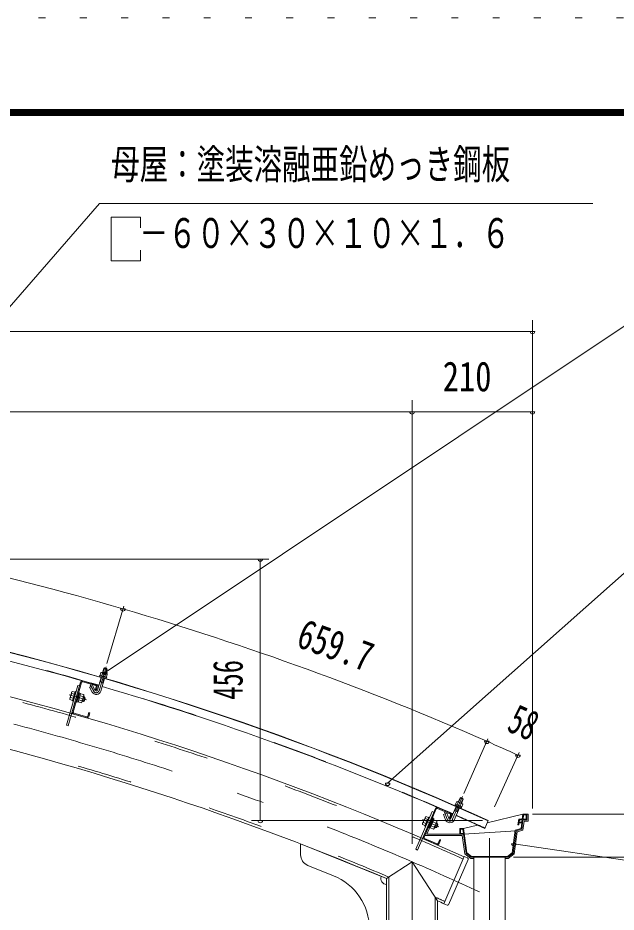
# Model space of a CAD drawing. Units: millimetres, scale not verified. Extents: x -25342 to 25343, y -10500 to 10500.
# Drawn here: x 18412 to 21021, y 6600 to 10500 of the extents above; entities that cross this region are included whole.
import ezdxf
from ezdxf.enums import TextEntityAlignment as Align

# ---------------------------------------------------------------- set-up
doc = ezdxf.new("R2010")
doc.units = ezdxf.units.MM
doc.header["$LTSCALE"] = 60
for name, pattern in [('USER2', [10, 4, -6]), ('USER3', [24, 12, -5, 2, -5]), ('USER4', [3, 0.5, -2.5])]:
    doc.linetypes.add(name, pattern=pattern)
for name, color, linetype, lineweight in [('0-6_2-02BOLD', 7, 'Continuous', 18), ('0-7_2-12HIDDEN', 3, 'USER2', 18), ('0-8_2-22CENTER', 3, 'USER3', 18), ('0-9_2-42THIN', 4, 'Continuous', 18), ('0-A_2-52DIM', 3, 'Continuous', 18), ('0-C_F-F1PAPER', 5, 'Continuous', 18), ('0-D_F-E_J_ADD', 5, 'USER4', 18)]:
    doc.layers.add(name, color=color, linetype=linetype, lineweight=lineweight)
doc.styles.add('ＭＳ ゴシック', font='')
doc.styles.get('ＭＳ ゴシック').set_extended_font_data('MS Gothic')

msp = doc.modelspace()

# ---------------------------------------------------------------- linework, layer by layer
at = {"layer": '0-6_2-02BOLD'}
for p, q in [((18776.34, 7645.31), (18799.86, 7638.43)), ((18780.9, 7643.98), (18786.62, 7663.53)), ((18789.72, 7665.23), (18786.62, 7663.53)), ((18801.02, 7659.32), (18786.62, 7663.53)), ((18799.32, 7662.42), (18789.72, 7665.23)), ((18795.3, 7639.77), (18801.02, 7659.32)), ((18801.02, 7659.32), (18799.32, 7662.42)), ((18694.67, 7604.61), (18751.41, 7588.43)), ((18695.76, 7608.45), (18752.5, 7592.28)), ((18758.71, 7568.09), (18774.86, 7623.34)), ((18769.59, 7634.26), (18768.54, 7630.66)), ((18768.54, 7630.66), (18798.53, 7621.89)), ((18769.68, 7630.33), (18768.56, 7626.49)), ((18768.56, 7626.49), (18796.27, 7618.38)), ((18769.69, 7605.65), (18784.09, 7601.44)), ((18773.11, 7563.89), (18789.26, 7619.13)), ((18780.82, 7642.69), (18777.66, 7631.9)), ((18794.67, 7638.63), (18791.52, 7627.85)), ((18797.39, 7622.22), (18796.27, 7618.38)), ((18801.6, 7636.61), (18798.44, 7625.82)), ((18799.86, 7638.43), (18801.6, 7636.61)), ((18685.88, 7602.96), (18631.87, 7413.5)), ((18689.72, 7601.86), (18652.99, 7472.99)), ((18737.52, 7589.02), (18724.36, 7581.82)), ((18736.36, 7559.89), (18724.36, 7581.82)), ((18749.52, 7567.1), (18737.52, 7589.02)), ((18754.15, 7583.49), (18749.49, 7567.14)), ((18749.49, 7567.14), (18753.34, 7566.05)), ((18758, 7582.39), (18753.34, 7566.05)), ((18647.06, 7560.73), (18638.42, 7530.44)), ((18638.42, 7530.44), (18639.28, 7527.06)), ((18639.28, 7527.06), (18650.82, 7523.77)), ((18641.85, 7536.08), (18653.4, 7532.79)), ((18646.99, 7554.13), (18658.54, 7550.84)), ((18661.79, 7562.25), (18665.64, 7561.15)), ((18680.01, 7534.96), (18673.83, 7531.52)), ((18685.36, 7553.71), (18674.66, 7516.21)), ((18675.2, 7536.33), (18681.38, 7539.77)), ((18681.03, 7556.77), (18677.18, 7557.86)), ((18680.54, 7555.08), (18685.36, 7553.71)), ((18696.54, 7540), (18682.58, 7543.98)), ((18699.95, 7545.65), (18691.32, 7515.36)), ((18703.19, 7538.75), (18697.71, 7519.52)), ((18703.19, 7538.75), (18698.38, 7540.12)), ((18702.34, 7522.09), (18705.77, 7534.12)), ((18703.19, 7538.75), (18705.77, 7534.12)), ((18669.85, 7517.58), (18674.66, 7516.21)), ((18688.82, 7512.94), (18674.87, 7516.91)), ((18691.39, 7521.96), (18677.44, 7525.94)), ((18691.32, 7515.36), (18688.82, 7512.94)), ((18654.64, 7464.2), (18711.38, 7448.03)), ((18655.74, 7468.05), (18712.47, 7451.87)), ((18722.08, 7470.97), (18717.42, 7454.62)), ((18725.93, 7469.88), (18721.27, 7453.53)), ((18722.08, 7470.97), (18725.93, 7469.88)), ((20332.37, 7080.49), (20340.55, 7099.15)), ((20343.85, 7100.43), (20340.55, 7099.15)), ((20354.29, 7093.12), (20340.55, 7099.15)), ((20353, 7096.41), (20343.85, 7100.43)), ((20300.61, 7008.09), (20323.73, 7060.8)), ((20319.49, 7068.39), (20317.89, 7064.73)), ((20317.89, 7064.73), (20344.32, 7053.13)), ((20319.91, 7072.31), (20318.4, 7068.87)), ((20318.4, 7068.87), (20347.02, 7056.32)), ((20332.12, 7079.22), (20327.61, 7068.93)), ((20328.02, 7082.4), (20350.45, 7072.56)), ((20345.34, 7073.42), (20340.82, 7063.13)), ((20346.11, 7074.46), (20354.29, 7093.12)), ((20351.95, 7070.52), (20347.43, 7060.23)), ((20350.45, 7072.56), (20351.95, 7070.52)), ((20354.29, 7093.12), (20353, 7096.41)), ((20232.86, 7052.02), (20154.96, 6871.08)), ((20236.53, 7050.44), (20183.54, 6927.36)), ((20226.14, 7036.4), (20218.79, 7039.57)), ((20241.79, 7052.53), (20295.98, 7029.2)), ((20243.37, 7056.2), (20297.56, 7032.87)), ((20282.28, 7031.56), (20268.31, 7026.11)), ((20277.4, 7002.82), (20268.31, 7026.11)), ((20291.37, 7008.28), (20282.28, 7031.56)), ((20298.07, 7023.94), (20291.35, 7008.33)), ((20301.75, 7022.36), (20295.02, 7006.74)), ((20314.35, 7002.07), (20337.47, 7054.77)), ((20316.33, 7043.92), (20330.06, 7037.89)), ((20345.92, 7056.8), (20344.32, 7053.13)), ((20614.69, 7027.43), (20611.8, 7005.68)), ((20615.08, 7005.68), (20617.54, 7024.18)), ((20631.19, 7002.43), (20631.19, 7027.43)), ((20188.94, 7015.13), (20176.49, 6986.2)), ((20176.49, 6986.2), (20176.89, 6982.74)), ((20176.89, 6982.74), (20187.92, 6977.99)), ((20180.6, 6991.36), (20191.63, 6986.61)), ((20188.02, 7008.59), (20199.05, 7003.84)), ((20225.21, 7009.59), (20195.21, 6939.93)), ((20203.75, 7014.74), (20207.42, 7013.16)), ((20226.01, 7003.25), (20210.59, 6967.43)), ((20218.3, 6985.34), (20211.73, 6982.72)), ((20213.71, 6987.31), (20220.28, 6989.93)), ((20222.12, 7006.83), (20218.44, 7008.42)), ((20219.92, 7011.86), (20225.21, 7009.59)), ((20221.42, 7005.23), (20226.01, 7003.25)), ((20235.34, 6988.22), (20222.01, 6993.96)), ((20239.05, 6996.84), (20225.72, 7002.57)), ((20241.78, 6986.12), (20233.87, 6967.75)), ((20241.78, 6986.12), (20237.18, 6988.1)), ((20238.79, 6969.71), (20243.74, 6981.19)), ((20239.46, 6993.38), (20239.05, 6996.84)), ((20241.78, 6986.12), (20243.74, 6981.19)), ((20291.35, 7008.33), (20295.02, 7006.74)), ((20463.53, 6999.94), (20448.08, 6965.78)), ((20595.91, 7005.68), (20592.72, 6981.68)), ((20611.8, 7005.68), (20595.91, 7005.68)), ((20610.04, 6992.43), (20597.43, 6992.43)), ((20609.61, 6989.18), (20606.39, 6964.93)), ((20611.37, 7002.43), (20610.04, 6992.43)), ((20619.68, 6996.68), (20614.52, 6957.79)), ((20636.94, 6996.68), (20619.68, 6996.68)), ((20206, 6969.41), (20210.59, 6967.43)), ((20227.92, 6970.98), (20214.6, 6976.72)), ((20233.87, 6967.75), (20229.28, 6969.73)), ((20238.79, 6969.71), (20233.87, 6967.75)), ((20338.69, 6964.93), (20355.19, 6964.93)), ((20338.69, 6964.93), (20338.69, 6939.93)), ((20354.8, 6943.18), (20341.94, 6943.18)), ((20354.8, 6943.18), (20352.34, 6961.68)), ((20416.94, 6979.8), (20355.19, 6964.93)), ((20355.23, 6939.93), (20584.23, 6955.63)), ((20581.3, 6958.21), (20568.14, 6859.18)), ((20584.23, 6955.63), (20571.19, 6857.43)), ((20589.43, 6951.07), (20576.58, 6854.34)), ((20606.39, 6964.93), (20581.3, 6958.21)), ((20614.52, 6957.79), (20589.43, 6951.07)), ((20184.05, 6918.43), (20238.24, 6895.1)), ((20185.63, 6922.1), (20239.83, 6898.77)), ((20350.19, 6934.18), (20186.48, 6934.18)), ((20355.23, 6939.93), (20195.21, 6939.93)), ((20251.81, 6916.48), (20245.08, 6900.86)), ((20255.48, 6914.89), (20248.76, 6899.28)), ((20251.81, 6916.48), (20255.48, 6914.89)), ((19644.82, 6897.98), (20019.81, 6746.38)), ((19644.82, 6897.98), (19644.82, 6850.8)), ((20358.74, 6842.73), (20269.79, 6636.06)), ((20375.14, 6830.23), (20290.14, 6632.74)), ((20358.74, 6842.73), (20372.52, 6836.8)), ((20399.94, 6834.18), (20386.71, 6834.18)), ((20548.69, 6839.93), (20388.69, 6839.93)), ((20547.57, 6843.18), (20389.8, 6843.18)), ((20399.94, 6839.93), (20399.94, 6109.93)), ((20537.44, 6839.93), (20537.44, 6109.93)), ((20550.66, 6834.18), (20537.44, 6834.18)), ((20568.14, 6859.18), (20547.57, 6843.18)), ((20571.19, 6857.43), (20548.69, 6839.93)), ((20576.58, 6854.34), (20550.66, 6834.18)), ((19676.08, 6804.45), (19788.52, 6758.99)), ((20019.81, 6746.38), (20019.81, 6109.93)), ((20242.56, 6649.48), (20242.56, 6109.93)), ((20269.79, 6636.06), (20283.57, 6630.13))]:
    msp.add_line(p, q, dxfattribs=at)
for points in [[(18776.34, 7645.31), (18773.89, 7644.71), (18770.73, 7633.93)], [(18769.59, 7634.26), (18799.59, 7625.49), (18798.53, 7621.89)], [(18681.21, 7586.61), (18673.52, 7588.8), (18624.17, 7415.7), (18631.87, 7413.5)], [(18647.06, 7560.73), (18649.56, 7563.15), (18661.11, 7559.86)], [(18661.79, 7562.25), (18650.14, 7521.38), (18653.99, 7520.28)], [(18681.03, 7556.77), (18669.37, 7515.89), (18665.53, 7516.99)], [(18699.95, 7545.65), (18699.11, 7549.03), (18685.15, 7553)], [(18702.34, 7522.09), (18697.71, 7519.52), (18692.89, 7520.89)], [(20319.91, 7072.31), (20348.52, 7059.75), (20347.02, 7056.32)], [(20328.02, 7082.4), (20325.51, 7082.12), (20320.99, 7071.83)], [(20218.79, 7039.57), (20147.61, 6874.24), (20154.96, 6871.08)], [(20636.94, 6996.68), (20636.94, 7027.43), (20614.69, 7027.43), (20459, 6989.93)], [(20615.08, 7005.68), (20627.94, 7005.68), (20627.94, 7024.18), (20617.54, 7024.18)], [(20203.75, 7014.74), (20186.94, 6975.71), (20190.61, 6974.12)], [(20188.94, 7015.13), (20191.73, 7017.21), (20202.76, 7012.46)], [(20222.12, 7006.83), (20205.31, 6967.8), (20201.63, 6969.38)], [(20239.46, 6993.38), (20227, 6964.45), (20224.21, 6962.37), (20210.88, 6968.1)], [(20631.19, 7002.43), (20614.64, 7002.43), (20609.32, 6962.35), (20584.23, 6955.63)], [(20609.61, 6989.18), (20597, 6989.18), (20596, 6981.68), (20592.72, 6981.68)], [(20611.37, 7002.43), (20598.76, 7002.43), (20597.43, 6992.43)], [(20341.94, 6943.18), (20341.94, 6961.68), (20352.34, 6961.68)], [(20355.19, 6964.93), (20369.24, 6859.18), (20389.8, 6843.18)], [(20350.19, 6934.18), (20360.8, 6854.34), (20386.71, 6834.18)], [(20355.23, 6939.93), (20366.19, 6857.43), (20388.69, 6839.93)], [(20242.56, 6649.48), (20131.19, 6819.93), (20019.81, 6746.38)]]:
    msp.add_lwpolyline(points, dxfattribs=at)
for centre, radius, start, end in [((15189.54, -4661.8), 12797.62, 65.66528, 89.30167), ((15189.54, -4661.8), 12798.88, 65.66528, 89.30167), ((15189.54, -4661.8), 12611.38, 65.80466, 88.854), ((15189.54, -4661.8), 12761.37, 73.73062, 81.04594), ((15189.54, -4661.8), 12388.63, 67.05199, 88.16655), ((18776.08, 7639.35), 5.79, 35.1655, 73.69695), ((18693.57, 7600.76), 8, 74.08865, 164.08865), ((18693.57, 7600.76), 4, 74.08865, 164.08865), ((18782.13, 7621.45), 21.27, 53.86781, 93.52827), ((18796.86, 7633.28), 5.79, 73.69695, 112.24318), ((18753.91, 7569.49), 5, 208.69695, 343.74908), ((18750.31, 7584.59), 4, 344.08865, 74.08865), ((18750.31, 7584.59), 8, 344.08865, 74.08865), ((15189.54, -4661.8), 12761.37, 66.34795, 73.66327), ((18645.8, 7530.08), 7.19, 123.36183, 164.08865), ((18667.89, 7538.41), 26.15, 143.06325, 185.11406), ((18653.51, 7557.14), 7.19, 164.08865, 204.81548), ((18670.49, 7537.67), 26.15, 323.06325, 5.11406), ((18692.58, 7546.01), 7.19, 303.36183, 344.08865), ((18753.91, 7569.49), 20, 208.69695, 343.72301), ((18684.86, 7518.94), 7.19, 344.08865, 24.81548), ((18656.83, 7471.9), 8, 164.08865, 254.08865), ((18656.83, 7471.9), 4, 164.08865, 254.08865), ((18713.57, 7455.72), 8, 254.08865, 344.08865), ((18713.57, 7455.72), 4, 254.08865, 344.08865), ((20326.99, 7076.52), 5.79, 27.78282, 66.31427), ((20330.69, 7057.99), 21.27, 46.48515, 86.1456), ((20346.82, 7067.83), 5.79, 66.31427, 104.8605), ((20240.2, 7048.85), 8, 66.70598, 156.70598), ((20240.2, 7048.85), 4, 66.70598, 156.70598), ((20294.4, 7025.52), 4, 336.70598, 66.70598), ((20294.4, 7025.52), 8, 336.70598, 66.70598), ((15189.54, -4661.8), 12761.37, 65.66528, 66.28061), ((20183.75, 6984.89), 7.19, 115.97916, 156.70598), ((20206.73, 6990.32), 26.15, 135.68057, 177.73138), ((20194.88, 7010.74), 7.19, 156.70598, 197.4328), ((20209.21, 6989.25), 26.15, 315.68057, 357.73138), ((20232.19, 6994.68), 7.19, 295.97916, 336.70598), ((20296.03, 7010.09), 20, 201.31427, 336.34033), ((20296.03, 7010.09), 5, 201.31427, 336.36641), ((20221.06, 6968.83), 7.19, 336.70598, 17.4328), ((20187.22, 6925.78), 8, 156.70598, 246.70598), ((20187.22, 6925.78), 4, 156.70598, 246.70598), ((20241.41, 6902.44), 8, 246.70598, 336.70598), ((20241.41, 6902.44), 4, 246.70598, 336.70598), ((19694.81, 6850.8), 50, 180, 247.98738), ((20370.54, 6832.21), 5, 336.71333, 66.71333), ((19694.81, 6527.21), 250, 0, 67.98738), ((20019.81, 6746.38), 25, 157.98738, 270), ((15189.54, -4661.8), 12388.63, 65.78831, 65.92853), ((20285.54, 6634.72), 5, 246.71333, 336.71333)]:
    msp.add_arc(centre, radius, start, end, dxfattribs=at)
at = {"layer": '0-7_2-12HIDDEN'}
for p, q in [((20030.31, 6753.33), (20030.31, 6109.93)), ((20232.06, 6665.66), (20232.06, 6109.93))]:
    msp.add_line(p, q, dxfattribs=at)
for radius, start, end in [(12600.87, 65.80389, 88.854), (12762.62, 73.73062, 81.04594), (12399.12, 67.01985, 88.21622), (12762.62, 66.34795, 73.66328), (12762.62, 65.66528, 66.28061), (12399.12, 65.78909, 66.00333)]:
    msp.add_arc((15189.54, -4661.8), radius, start, end, dxfattribs=at)
at = {"layer": '0-8_2-22CENTER'}
for p, q in [((18796.45, 7670.43), (18765.9, 7565.99)), ((18727.34, 7592), (18742.94, 7563.49)), ((18711.26, 7526.05), (18635.53, 7547.64)), ((20351.19, 7104.72), (20307.47, 7005.07)), ((20272.57, 7035.83), (20284.38, 7005.55)), ((20175.82, 7003.63), (20248.16, 6972.49)), ((20468.69, 6922.98), (20468.69, 1379.52)), ((20131.19, 6819.93), (20131.19, -1305.07))]:
    msp.add_line(p, q, dxfattribs=at)
for centre, radius, start, end in [((15189.54, -4661.8), 12500, 65.24121, 90), ((18753.91, 7569.49), 12.5, 208.69695, 343.69695), ((20296.03, 7010.09), 12.5, 201.31427, 336.31427)]:
    msp.add_arc(centre, radius, start, end, dxfattribs=at)
at = {"layer": '0-9_2-42THIN'}
for p, q in [((18782.82, 7643.42), (18789.1, 7664.89)), ((18793.38, 7640.33), (18799.66, 7661.8)), ((18768.72, 7602.33), (18771.61, 7605.09)), ((18771.61, 7605.09), (18776.78, 7622.78)), ((18697.69, 7537.72), (18704.91, 7535.66)), ((18693.58, 7523.29), (18700.79, 7521.23)), ((20334.2, 7079.69), (20343.19, 7100.17)), ((20344.27, 7075.27), (20353.26, 7095.76)), ((20328.23, 7038.7), (20335.63, 7055.58)), ((20328.67, 7034.72), (20328.23, 7038.7)), ((20236.19, 6985.8), (20243.08, 6982.83)), ((20230.27, 6972.02), (20237.15, 6969.06))]:
    msp.add_line(p, q, dxfattribs=at)
for points in [[(18783.12, 7598.11), (18782.17, 7602), (18787.34, 7619.69)], [(20314.93, 7040.75), (20318.16, 7043.12), (20325.56, 7059.99)]]:
    msp.add_lwpolyline(points, dxfattribs=at)
at = {"layer": '0-A_2-52DIM'}
for p, q in [((18768.53, 9689.93), (17133.9, 7814.39)), ((20918.53, 9689.93), (18768.54, 9689.93)), ((18818.53, 9439.93), (18818.53, 9631.37)), ((18818.53, 9631.37), (18947.32, 9631.37)), ((18947.32, 9631.37), (18947.32, 9584.56)), ((21181.19, 9239.93), (18792.17, 7645.67)), ((20656.19, 7052.43), (20656.19, 9182.46)), ((20656.19, 9132.46), (15206.19, 9132.46)), ((20666.19, 9132.46), (20646.19, 9132.46)), ((20131.19, 6898.52), (20131.19, 8832.46)), ((15206.19, 8782.47), (20656.19, 8782.47)), ((20141.19, 8782.47), (20121.19, 8782.47)), ((20666.19, 8782.47), (20646.19, 8782.47)), ((21181.19, 8189.93), (20024.51, 7162.5)), ((15326.94, 8140.12), (19506.54, 8140.12)), ((19479.04, 8140.12), (19459.04, 8140.12)), ((19469.04, 6999.94), (19469.04, 8140.12)), ((18873.59, 7934.18), (18800.56, 7684.49)), ((18880.29, 7922.88), (18860.29, 7922.88)), ((18802.17, 7645.67), (18782.17, 7645.67)), ((20357.07, 7118.14), (20461.58, 7356.38)), ((20466.85, 7345.59), (20446.85, 7345.59)), ((20597.37, 7295.89), (20490.17, 7058.85)), ((20602.52, 7285.16), (20582.52, 7285.16)), ((20034.51, 7162.5), (20014.51, 7162.5)), ((20656.19, 7027.43), (21868.69, 7027.43)), ((20438.53, 6999.94), (19431.54, 6999.94)), ((19479.04, 6999.94), (19459.04, 6999.94)), ((20584.91, 6898.16), (20564.91, 6898.16)), ((22231.19, 6655.5), (20574.91, 6898.16)), ((20573.69, 6839.93), (21868.69, 6839.93))]:
    msp.add_line(p, q, dxfattribs=at)
msp.add_lwpolyline([(18818.53, 9439.93), (18947.32, 9439.93), (18947.32, 9486.76)], dxfattribs=at)
for centre, radius, start, end in [((20656.19, 9132.46), 10, 180, 0), ((20131.19, 8782.47), 10, 180, 0), ((20656.19, 8782.47), 10, 180, 0), ((15189.52, -4661.88), 13111.99, 73.69698, 81.07959), ((19469.04, 8140.12), 10, 180, 0), ((18870.29, 7922.88), 10, 180, 0), ((15189.56, -4661.77), 13111.87, 66.31429, 73.69698), ((18792.17, 7645.67), 10, 180, 0), ((20456.85, 7345.59), 10, 180, 0), ((15188.87, -4663.35), 13113.59, 65.66539, 66.31429), ((20592.52, 7285.16), 10, 180, 0), ((20024.51, 7162.5), 10, 180, 0), ((19469.04, 6999.94), 10, 180, 0), ((20574.91, 6898.16), 10, 180, 0)]:
    msp.add_arc(centre, radius, start, end, dxfattribs=at)
at = {"layer": '0-C_F-F1PAPER'}
for p, q in [((-3857.4, 10100), (24842.6, 10100)), ((-3854.9, 10097.5), (24840.1, 10097.5)), ((-3852.4, 10095), (24837.6, 10095)), ((-3849.9, 10092.5), (24835.1, 10092.5)), ((-3847.4, 10090), (24832.6, 10090)), ((-3844.9, 10087.5), (24830.1, 10087.5)), ((-3842.4, 10085), (24827.6, 10085)), ((-3839.9, 10082.5), (24825.1, 10082.5)), ((-3837.4, 10080), (24822.6, 10080)), ((-3834.9, 10077.5), (24820.1, 10077.5)), ((-3832.4, 10075), (24817.6, 10075))]:
    msp.add_line(p, q, dxfattribs=at)
at = {"layer": '0-D_F-E_J_ADD'}
msp.add_line((-4357.4, 10500), (25342.6, 10500), dxfattribs=at)

# ---------------------------------------------------------------- texts
at = {"layer": '0-A_2-52DIM', "color": 7, "style": 'ＭＳ ゴシック'}
for s, width, p in [('母屋：塗装溶融亜鉛めっき鋼板', 0.7, (18818.53, 9757.7)), ('\u3000－６０×３０×１０×１．６', 0.7, (18818.53, 9457.7)), ('210', 0.8, (20264.79, 8832.46))]:
    msp.add_text(s, height=130.2, dxfattribs=dict(at, width=width)).set_placement(p, align=Align.BOTTOM_LEFT)
for s, rotation, width, p in [('659.7', 340.006, 0.75, (19606.53, 7723.84)), ('456', 90, 0.65, (19431.54, 7526.95)), ('58', 335.989, 0.65, (20523.18, 7357.33))]:
    msp.add_text(s, height=130.2, rotation=rotation, dxfattribs=dict(at, width=width)).set_placement(p, align=Align.BOTTOM_LEFT)

doc.saveas('drawing.dxf')
